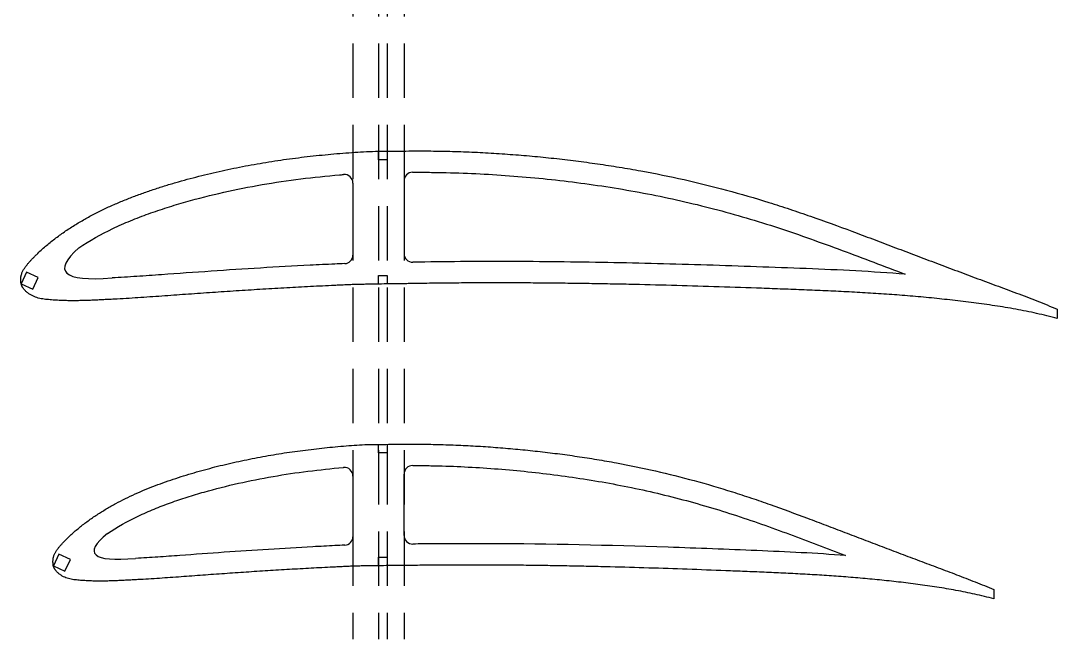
# Model space of a CAD drawing. Header units: millimetres. Extents: x -11497 to 404, y -3854 to 414.
# Drawn here: x -4165.7 to -3922.9, y 73.3 to 218.1 of the extents above; entities that cross this region are included whole.
import ezdxf

# ---------------------------------------------------------------- set-up
doc = ezdxf.new("R2010")
doc.units = ezdxf.units.MM
doc.linetypes.add('DASHED', pattern=[19.05, 12.7, -6.35])
doc.layers.add('111', color=140, linetype='DASHED')

msp = doc.modelspace()

# ---------------------------------------------------------------- linework, layer by layer
for p, q in [((-4081.8971, 185.5807), (-4081.8971, 187.5637)), ((-4079.8971, 187.5807), (-4079.8971, 185.5807)), ((-4079.8971, 185.5807), (-4081.8971, 185.5807)), ((-4087.8971, 180.1287), (-4087.8971, 163.2602)), ((-4075.8971, 180.6433), (-4075.8971, 163.5864)), ((-4081.8971, 156.462), (-4081.8971, 158.462)), ((-4081.8971, 158.462), (-4079.8971, 158.462)), ((-4079.8971, 158.462), (-4079.8971, 156.496)), ((-4081.8971, 116.9406), (-4081.8971, 118.9228)), ((-4079.8971, 116.9406), (-4081.8971, 116.9406)), ((-4079.8971, 118.9406), (-4079.8971, 116.9406)), ((-4075.8971, 97.5926), (-4075.8971, 111.9816)), ((-4087.8971, 111.5245), (-4087.8971, 97.3176)), ((-4081.8971, 90.5094), (-4081.8971, 92.5094)), ((-4081.8971, 92.5094), (-4079.8971, 92.5094)), ((-4079.8971, 92.5094), (-4079.8971, 90.5351))]:
    msp.add_line(p, q)
at = {"color": 7, "linetype": 'Continuous', "lineweight": 25}
for p, q in [((-4152.1063, 164.9443), (-4152.1061, 164.9441)), ((-4164.3393, 159.2523), (-4165.6071, 156.5334)), ((-4161.6203, 157.9845), (-4164.3393, 159.2523)), ((-4162.8882, 155.2655), (-4161.6203, 157.9845)), ((-4165.6071, 156.5334), (-4162.8882, 155.2655)), ((-3922.8892, 150.5799), (-3922.8863, 148.3845)), ((-4145.4116, 98.0658), (-4145.4113, 98.0655)), ((-4156.7936, 93.2109), (-4158.0614, 90.492)), ((-4154.0746, 91.9431), (-4156.7936, 93.2109)), ((-4158.0614, 90.492), (-4155.3425, 89.2242)), ((-4155.3425, 89.2242), (-4154.0746, 91.9431)), ((-4138.7957, 92.2338), (-4138.7973, 92.2337)), ((-3937.7841, 84.9469), (-3937.7805, 82.7415))]:
    msp.add_line(p, q, dxfattribs=at)
for centre, start, end in [((-4089.8971, 180.1287), 0, 94.673725), ((-4073.8971, 180.6433), 90.344131, 180), ((-4089.8971, 163.2602), 272.597915, 0), ((-4073.8971, 163.5864), 180, 270.977454), ((-4089.8971, 111.5245), 0, 94.840939), ((-4073.8971, 111.9816), 89.937576, 180), ((-4089.8971, 97.3176), 272.760018, 0), ((-4073.8971, 97.5926), 180, 270.782941)]:
    msp.add_arc(centre, 2, start, end)
for points, knots in [([(-3922.8863, 148.3845), (-3923.6848, 148.6163), (-3925.2955, 149.0311), (-3927.722, 149.6076), (-3930.1624, 150.1221), (-3932.6121, 150.5868), (-3935.0695, 151.0072), (-3937.5324, 151.3921), (-3939.9991, 151.7495), (-3942.4689, 152.0834), (-3944.9411, 152.3961), (-3948.2404, 152.7859), (-3952.3698, 153.2228), (-3957.3315, 153.6721), (-3962.2977, 154.0583), (-3967.2675, 154.3842), (-3972.2398, 154.6604), (-3977.2136, 154.8967), (-3982.1882, 155.1037), (-3987.1633, 155.2922), (-3993.7968, 155.532), (-4002.0887, 155.8198), (-4012.0403, 156.1269), (-4020.3351, 156.3374), (-4026.9723, 156.475), (-4031.9509, 156.5629), (-4036.9302, 156.6356), (-4041.9104, 156.6893), (-4046.8913, 156.728), (-4051.8731, 156.7476), (-4056.8558, 156.7487), (-4061.8393, 156.727), (-4065.993, 156.6924), (-4069.3165, 156.6541), (-4071.8092, 156.6191), (-4073.8868, 156.5851), (-4075.5488, 156.5545), (-4077.2111, 156.5316), (-4079.2889, 156.5052), (-4080.9516, 156.4811), (-4082.7128, 156.4454), (-4084.1078, 156.4241), (-4085.9677, 156.3896), (-4087.3626, 156.3552), (-4088.7573, 156.3049), (-4090.1513, 156.239), (-4091.5454, 156.1744), (-4093.4046, 156.0923), (-4095.7281, 155.978), (-4098.5165, 155.8366), (-4101.3048, 155.6898), (-4105.0224, 155.4834), (-4108.7399, 155.2654), (-4112.4569, 155.0334), (-4115.2447, 154.8545), (-4118.0322, 154.67), (-4120.8197, 154.4805), (-4123.607, 154.2863), (-4126.3943, 154.0881), (-4129.1815, 153.8876), (-4131.9689, 153.6868), (-4134.7567, 153.4891), (-4137.5452, 153.2995), (-4140.3346, 153.1226), (-4142.6602, 152.9902), (-4144.521, 152.8906), (-4145.9168, 152.8189), (-4147.3128, 152.7496), (-4148.709, 152.6851), (-4150.1057, 152.6295), (-4151.5028, 152.5858), (-4152.9004, 152.5653), (-4154.2983, 152.5653), (-4155.6958, 152.5975), (-4157.0926, 152.6543), (-4158.4871, 152.7529), (-4159.8793, 152.8797), (-4161.2642, 153.0786), (-4162.3847, 153.4156), (-4163.221, 153.8291), (-4163.7162, 154.1366), (-4164.0872, 154.4184), (-4164.446, 154.7154), (-4164.7751, 155.0462), (-4165.0307, 155.3635), (-4165.1665, 155.5522), (-4165.2615, 155.6985), (-4165.3481, 155.8498), (-4165.425, 156.0065), (-4165.4928, 156.1671), (-4165.5582, 156.3282), (-4165.6126, 156.4929), (-4165.6453, 156.6632), (-4165.6701, 156.8351), (-4165.6882, 157.0083), (-4165.7001, 157.1822), (-4165.7097, 157.4148), (-4165.7152, 157.7063), (-4165.685, 157.9965), (-4165.661, 158.2275), (-4165.6308, 158.3994), (-4165.5897, 158.569), (-4165.5269, 158.793), (-4165.4309, 159.0681), (-4165.287, 159.3864), (-4165.074, 159.801), (-4164.7635, 160.2942), (-4164.3502, 160.8582), (-4163.906, 161.398), (-4163.4405, 161.9195), (-4162.9584, 162.4256), (-4162.4688, 162.9245), (-4161.8079, 163.5816), (-4160.9632, 164.3839), (-4159.9208, 165.3156), (-4158.8458, 166.2094), (-4157.7457, 167.0721), (-4156.2478, 168.1815), (-4154.3235, 169.4958), (-4151.9512, 170.976), (-4149.5188, 172.3551), (-4147.0349, 173.6388), (-4144.5032, 174.8251), (-4141.9325, 175.9239), (-4139.333, 176.9519), (-4136.7073, 177.9109), (-4134.0615, 178.8118), (-4131.3967, 179.655), (-4128.7163, 180.446), (-4126.0226, 181.19), (-4123.3172, 181.8899), (-4120.6012, 182.5461), (-4117.8753, 183.159), (-4114.2287, 183.9194), (-4109.6504, 184.767), (-4105.0505, 185.4827), (-4101.3607, 185.982), (-4098.5888, 186.3188), (-4095.8133, 186.6219), (-4093.0348, 186.8931), (-4090.253, 187.1247), (-4087.4704, 187.3417), (-4084.6849, 187.5145), (-4082.8258, 187.5637), (-4081.8971, 187.5637)], [0, 0, 0, 0, 0.00737426, 0.01474851, 0.02212277, 0.02949703, 0.03687129, 0.04424554, 0.0516198, 0.05899406, 0.06636831, 0.07374257, 0.08849108, 0.1032396, 0.11798811, 0.13273663, 0.14748514, 0.16223365, 0.17698217, 0.19173068, 0.2064792, 0.23597622, 0.26547325, 0.29497028, 0.3097188, 0.32446731, 0.33921582, 0.35396434, 0.36871285, 0.38346137, 0.39820988, 0.41295839, 0.42770691, 0.43508116, 0.44245542, 0.44982968, 0.45351681, 0.45720394, 0.46457819, 0.47195245, 0.47195245, 0.48020319, 0.48432856, 0.48845394, 0.49257931, 0.49670468, 0.50083005, 0.50495542, 0.51320616, 0.52145691, 0.52970765, 0.53795839, 0.55445988, 0.56271062, 0.57096137, 0.57921211, 0.58746285, 0.59571359, 0.60396434, 0.61221508, 0.62046582, 0.62871657, 0.63696731, 0.64521805, 0.6534688, 0.65759417, 0.66171954, 0.66584491, 0.66997028, 0.67409565, 0.67822102, 0.6823464, 0.68647177, 0.69059714, 0.69472251, 0.69884788, 0.70297325, 0.70709862, 0.711224, 0.71328668, 0.71534937, 0.71638071, 0.71741205, 0.71947474, 0.72050608, 0.72102175, 0.72153742, 0.7220531, 0.72256877, 0.72308444, 0.72360011, 0.72411578, 0.72463145, 0.72514712, 0.7256628, 0.72617847, 0.72669414, 0.72772548, 0.72875682, 0.7292725, 0.72978817, 0.73030384, 0.73081951, 0.73185085, 0.7328822, 0.73391354, 0.73597622, 0.73803891, 0.7401016, 0.74216428, 0.74422697, 0.74628965, 0.74835234, 0.75247771, 0.75660308, 0.76072845, 0.76485383, 0.7689792, 0.77722994, 0.78548068, 0.79373143, 0.80198217, 0.81023291, 0.81848365, 0.8267344, 0.83498514, 0.84323588, 0.85148663, 0.85973737, 0.86798811, 0.87623886, 0.8844896, 0.89274034, 0.90099108, 0.91749257, 0.93399406, 0.9422448, 0.95049554, 0.95874629, 0.96699703, 0.97524777, 0.98349851, 0.99174926, 1, 1, 1, 1]), ([(-4081.8971, 187.5637), (-4081.0393, 187.5718), (-4079.3237, 187.5844), (-4076.7505, 187.6106), (-4074.1774, 187.6478), (-4071.604, 187.648), (-4069.0307, 187.6329), (-4065.6, 187.5729), (-4062.1704, 187.4714), (-4058.7425, 187.3211), (-4055.3159, 187.143), (-4051.0361, 186.8619), (-4045.9067, 186.4386), (-4040.7853, 185.9264), (-4035.6732, 185.3289), (-4030.5722, 184.6438), (-4025.4839, 183.8692), (-4018.7208, 182.705), (-4010.3128, 180.9972), (-4000.3185, 178.5244), (-3992.0793, 176.1321), (-3985.5487, 174.0234), (-3979.0554, 171.8027), (-3972.6096, 169.4477), (-3966.1852, 167.0358), (-3961.372, 165.2132), (-3956.559, 163.3904), (-3951.7452, 161.5694), (-3946.9289, 159.7552), (-3942.9116, 158.2531), (-3939.6953, 157.0583), (-3937.2814, 156.1667), (-3934.8673, 155.2755), (-3932.4553, 154.3785), (-3930.0496, 153.4651), (-3927.6508, 152.5332), (-3925.2629, 151.5739), (-3923.6773, 150.9187), (-3922.8892, 150.5799)], [0, 0, 0, 0, 0.015625, 0.03125, 0.046875, 0.0625, 0.078125, 0.09375, 0.125, 0.140625, 0.15625, 0.1875, 0.21875, 0.25, 0.28125, 0.3125, 0.34375, 0.375, 0.4375, 0.5, 0.5625, 0.59375, 0.625, 0.6875, 0.71875, 0.75, 0.78125, 0.8125, 0.84375, 0.875, 0.890625, 0.90625, 0.921875, 0.9375, 0.953125, 0.96875, 0.984375, 1, 1, 1, 1]), ([(-4152.1061, 164.9441), (-4149.5489, 166.6528), (-4146.8956, 168.1451), (-4142.7948, 170.1106), (-4141.4074, 170.7197), (-4138.6035, 171.8724), (-4137.1869, 172.4157), (-4134.3283, 173.445), (-4132.8872, 173.9329), (-4129.9826, 174.8585), (-4128.518, 175.297), (-4124.1065, 176.5477), (-4121.147, 177.296), (-4115.194, 178.6358), (-4112.2004, 179.2267), (-4106.1821, 180.2646), (-4103.1557, 180.7123), (-4097.0958, 181.4721), (-4094.0602, 181.7882), (-4090.6993, 182.0694), (-4090.3797, 182.0959), (-4090.06, 182.1221)], [0, 0, 0, 0, 0.125, 0.125, 0.1875, 0.1875, 0.25, 0.25, 0.3125, 0.3125, 0.375, 0.375, 0.5, 0.5, 0.625, 0.625, 0.75, 0.75, 0.875, 0.875, 0.888135899, 0.888135899, 0.888135899, 0.888135899]), ([(-4073.9091, 182.6433), (-4072.5976, 182.6512), (-4071.2871, 182.6473), (-4068.6568, 182.6264), (-4067.3375, 182.6041), (-4060.7442, 182.4506), (-4055.4816, 182.1816), (-4044.9792, 181.362), (-4039.7394, 180.8125), (-4029.2827, 179.4341), (-4024.0658, 178.6036), (-4016.2615, 177.0997), (-4013.6644, 176.5561), (-4008.5037, 175.386), (-4005.937, 174.7592), (-4000.8292, 173.4257), (-3998.2882, 172.7193), (-3993.2316, 171.2283), (-3990.7162, 170.4427), (-3983.205, 167.9785), (-3978.2436, 166.1932), (-3970.8263, 163.4393), (-3968.3577, 162.5092), (-3963.4226, 160.643), (-3960.9557, 159.7078), (-3958.4884, 158.7739)], [0.062744117, 0.062744117, 0.062744117, 0.062744117, 0.09375, 0.09375, 0.125, 0.125, 0.25, 0.25, 0.375, 0.375, 0.5, 0.5, 0.5625, 0.5625, 0.625, 0.625, 0.6875, 0.6875, 0.75, 0.75, 0.875, 0.875, 0.9375, 0.9375, 1, 1, 1, 1]), ([(-4089.8064, 161.2623), (-4090.5834, 161.227), (-4091.3603, 161.1895), (-4094.0722, 161.0678), (-4096.0066, 160.972), (-4101.8092, 160.6753), (-4105.6765, 160.4594), (-4113.4088, 159.9895), (-4117.274, 159.7368), (-4125.0027, 159.2049), (-4128.866, 158.9224), (-4134.6617, 158.5091), (-4136.5938, 158.3742), (-4140.4591, 158.1247), (-4142.3925, 158.0124), (-4144.3264, 157.9096)], [0.706200364, 0.706200364, 0.706200364, 0.706200364, 0.71875, 0.71875, 0.75, 0.75, 0.8125, 0.8125, 0.875, 0.875, 0.9375, 0.9375, 0.96875, 0.96875, 1, 1, 1, 1]), ([(-3958.4884, 158.7739), (-3966.2188, 159.3938), (-3973.96, 159.7766), (-3985.5769, 160.2409), (-3989.45, 160.3803), (-3997.1962, 160.6544), (-4001.0696, 160.7865), (-4012.691, 161.1532), (-4020.441, 161.3547), (-4035.9448, 161.6398), (-4043.6966, 161.7262), (-4058.9199, 161.7626), (-4066.3915, 161.7142), (-4073.863, 161.5867)], [0, 0, 0, 0, 0.125, 0.125, 0.1875, 0.1875, 0.25, 0.25, 0.375, 0.375, 0.5, 0.5, 0.620482448, 0.620482448, 0.620482448, 0.620482448]), ([(-3937.7805, 82.7415), (-3938.5076, 82.9478), (-3939.9708, 83.3269), (-3942.176, 83.8493), (-3944.392, 84.3199), (-3946.6161, 84.7467), (-3948.8464, 85.1351), (-3951.0811, 85.4921), (-3953.3189, 85.8244), (-3955.5592, 86.1349), (-3957.8015, 86.4258), (-3960.7936, 86.7884), (-3964.5376, 87.1952), (-3969.0353, 87.6143), (-3973.536, 87.9764), (-3978.039, 88.2843), (-3982.5434, 88.5476), (-3987.0484, 88.7755), (-3991.5536, 88.9771), (-3996.0587, 89.1617), (-4002.0651, 89.3983), (-4009.5724, 89.6821), (-4018.5825, 89.9882), (-4026.0936, 90.2022), (-4032.1048, 90.3459), (-4036.6146, 90.4399), (-4041.1259, 90.5203), (-4045.6389, 90.583), (-4050.1538, 90.6327), (-4054.6707, 90.6648), (-4059.1898, 90.6805), (-4063.7113, 90.6748), (-4067.4812, 90.6557), (-4070.4985, 90.6307), (-4072.7622, 90.607), (-4074.6491, 90.5802), (-4076.159, 90.5584), (-4077.6692, 90.5478), (-4079.5575, 90.5399), (-4081.0687, 90.5248), (-4082.6695, 90.495), (-4083.9376, 90.4839), (-4085.6286, 90.4631), (-4086.897, 90.4377), (-4088.1651, 90.3932), (-4089.4326, 90.3303), (-4090.7004, 90.2694), (-4092.3913, 90.1939), (-4094.5047, 90.0866), (-4097.0414, 89.9546), (-4099.5786, 89.8183), (-4102.9617, 89.6261), (-4106.3456, 89.4234), (-4109.7298, 89.2076), (-4112.2682, 89.0415), (-4114.8068, 88.8701), (-4117.3457, 88.6944), (-4119.8847, 88.5141), (-4122.4239, 88.3298), (-4124.9633, 88.1438), (-4127.5032, 87.9576), (-4130.0436, 87.7739), (-4132.585, 87.5976), (-4135.1274, 87.433), (-4137.2472, 87.3098), (-4138.9435, 87.2168), (-4140.2159, 87.1496), (-4141.4885, 87.0846), (-4142.7614, 87.0244), (-4144.0347, 86.9723), (-4145.3084, 86.9308), (-4146.5828, 86.912), (-4147.8574, 86.9109), (-4149.1316, 86.9406), (-4150.4053, 86.9914), (-4151.6767, 87.0825), (-4152.9464, 87.1971), (-4154.2084, 87.3855), (-4155.2269, 87.7055), (-4155.9832, 88.0954), (-4156.4313, 88.3816), (-4156.7649, 88.645), (-4157.088, 88.9209), (-4157.3821, 89.2288), (-4157.6085, 89.5237), (-4157.7271, 89.6997), (-4157.8096, 89.8359), (-4157.8844, 89.9764), (-4157.9506, 90.1213), (-4158.008, 90.2697), (-4158.0607, 90.4196), (-4158.1013, 90.5732), (-4158.1219, 90.7307), (-4158.1367, 90.8887), (-4158.147, 91.0475), (-4158.1528, 91.2065), (-4158.1573, 91.4188), (-4158.1634, 91.6845), (-4158.1376, 91.9493), (-4158.1234, 92.1609), (-4158.1003, 92.3185), (-4158.0663, 92.4742), (-4158.0141, 92.6799), (-4157.9323, 92.9328), (-4157.805, 93.225), (-4157.6166, 93.6061), (-4157.3378, 94.0588), (-4156.9651, 94.5762), (-4156.5632, 95.0711), (-4156.1409, 95.5487), (-4155.7024, 96.0112), (-4155.2574, 96.4676), (-4154.6559, 97.068), (-4153.8873, 97.8014), (-4152.9389, 98.6535), (-4151.9601, 99.4703), (-4150.9587, 100.2592), (-4149.5947, 101.2735), (-4147.8416, 102.4743), (-4145.6809, 103.8278), (-4143.4643, 105.0873), (-4141.2011, 106.2608), (-4138.8939, 107.3443), (-4136.5512, 108.3481), (-4134.1828, 109.2881), (-4131.7898, 110.1634), (-4129.3791, 110.9871), (-4126.951, 111.757), (-4124.509, 112.4799), (-4122.055, 113.1596), (-4119.5907, 113.7991), (-4117.1168, 114.3987), (-4114.6342, 114.9586), (-4111.3134, 115.6534), (-4107.1449, 116.4275), (-4102.9579, 117.0818), (-4099.6001, 117.5381), (-4097.0779, 117.8456), (-4094.553, 118.1232), (-4092.0256, 118.3706), (-4089.4959, 118.5841), (-4086.9658, 118.7834), (-4084.4324, 118.9269), (-4082.7414, 118.9434), (-4081.8971, 118.9228)], [0, 0, 0, 0, 0.00737426, 0.01474851, 0.02212277, 0.02949703, 0.03687129, 0.04424554, 0.0516198, 0.05899406, 0.06636831, 0.07374257, 0.08849108, 0.1032396, 0.11798811, 0.13273663, 0.14748514, 0.16223365, 0.17698217, 0.19173068, 0.2064792, 0.23597622, 0.26547325, 0.29497028, 0.3097188, 0.32446731, 0.33921582, 0.35396434, 0.36871285, 0.38346137, 0.39820988, 0.41295839, 0.42770691, 0.43508116, 0.44245542, 0.44982968, 0.45351681, 0.45720394, 0.46457819, 0.47195245, 0.47195245, 0.48020319, 0.48432856, 0.48845394, 0.49257931, 0.49670468, 0.50083005, 0.50495542, 0.51320616, 0.52145691, 0.52970765, 0.53795839, 0.55445988, 0.56271062, 0.57096137, 0.57921211, 0.58746285, 0.59571359, 0.60396434, 0.61221508, 0.62046582, 0.62871657, 0.63696731, 0.64521805, 0.6534688, 0.65759417, 0.66171954, 0.66584491, 0.66997028, 0.67409565, 0.67822102, 0.6823464, 0.68647177, 0.69059714, 0.69472251, 0.69884788, 0.70297325, 0.70709862, 0.711224, 0.71328668, 0.71534937, 0.71638071, 0.71741205, 0.71947474, 0.72050608, 0.72102175, 0.72153742, 0.7220531, 0.72256877, 0.72308444, 0.72360011, 0.72411578, 0.72463145, 0.72514712, 0.7256628, 0.72617847, 0.72669414, 0.72772548, 0.72875682, 0.7292725, 0.72978817, 0.73030384, 0.73081951, 0.73185085, 0.7328822, 0.73391354, 0.73597622, 0.73803891, 0.7401016, 0.74216428, 0.74422697, 0.74628965, 0.74835234, 0.75247771, 0.75660308, 0.76072845, 0.76485383, 0.7689792, 0.77722994, 0.78548068, 0.79373143, 0.80198217, 0.81023291, 0.81848365, 0.8267344, 0.83498514, 0.84323588, 0.85148663, 0.85973737, 0.86798811, 0.87623886, 0.8844896, 0.89274034, 0.90099108, 0.91749257, 0.93399406, 0.9422448, 0.95049554, 0.95874629, 0.96699703, 0.97524777, 0.98349851, 0.99174926, 1, 1, 1, 1]), ([(-4081.8971, 118.9228), (-4081.1191, 118.9328), (-4079.5632, 118.9427), (-4077.2293, 118.9579), (-4074.8955, 118.9862), (-4072.5615, 118.9777), (-4070.2277, 118.9574), (-4067.1164, 118.8919), (-4064.0061, 118.7907), (-4060.8976, 118.6437), (-4057.7904, 118.4724), (-4053.9095, 118.205), (-4049.2586, 117.8064), (-4044.6152, 117.3274), (-4039.9805, 116.7706), (-4035.3559, 116.135), (-4030.7432, 115.4185), (-4024.6127, 114.3431), (-4016.9917, 112.771), (-4007.9341, 110.5008), (-4000.468, 108.3084), (-3994.5508, 106.3783), (-3988.6678, 104.346), (-3982.8284, 102.192), (-3977.0083, 99.9869), (-3972.648, 98.3205), (-3968.2878, 96.6539), (-3963.9269, 94.9893), (-3959.5639, 93.3299), (-3955.9248, 91.9558), (-3953.0115, 90.8621), (-3950.8253, 90.045), (-3948.6384, 89.2296), (-3946.4535, 88.4089), (-3944.2739, 87.5745), (-3942.1005, 86.7236), (-3939.9358, 85.851), (-3938.4992, 85.2532), (-3937.7841, 84.9469)], [0, 0, 0, 0, 0.015625, 0.03125, 0.046875, 0.0625, 0.078125, 0.09375, 0.125, 0.140625, 0.15625, 0.1875, 0.21875, 0.25, 0.28125, 0.3125, 0.34375, 0.375, 0.4375, 0.5, 0.5625, 0.59375, 0.625, 0.6875, 0.71875, 0.75, 0.78125, 0.8125, 0.84375, 0.875, 0.890625, 0.90625, 0.921875, 0.9375, 0.953125, 0.96875, 0.984375, 1, 1, 1, 1]), ([(-4145.4113, 98.0655), (-4143.0987, 99.6041), (-4140.6993, 100.9484), (-4136.9899, 102.7178), (-4135.735, 103.2662), (-4133.1997, 104.3062), (-4131.9186, 104.7961), (-4129.3336, 105.7246), (-4128.0306, 106.1655), (-4125.4041, 107.0012), (-4124.0797, 107.3974), (-4120.0934, 108.5273), (-4117.419, 109.2039), (-4112.0394, 110.4158), (-4109.334, 110.9506), (-4103.8948, 111.8908), (-4101.16, 112.2972), (-4095.6844, 112.9865), (-4092.9415, 113.2733), (-4090.1512, 113.5101), (-4090.1085, 113.5137), (-4090.0658, 113.5173)], [0, 0, 0, 0, 0.125, 0.125, 0.1875, 0.1875, 0.25, 0.25, 0.3125, 0.3125, 0.375, 0.375, 0.5, 0.5, 0.625, 0.625, 0.75, 0.75, 0.875, 0.875, 0.876941463, 0.876941463, 0.876941463, 0.876941463]), ([(-4073.8949, 113.9816), (-4073.0547, 113.9807), (-4072.215, 113.9745), (-4070.2045, 113.9547), (-4069.0345, 113.9327), (-4065.5266, 113.8436), (-4063.1905, 113.7537), (-4058.5237, 113.51), (-4056.193, 113.3569), (-4049.2085, 112.806), (-4044.5624, 112.3173), (-4035.2907, 111.0987), (-4030.665, 110.3689), (-4023.7452, 109.052), (-4021.4398, 108.5763), (-4016.8574, 107.5532), (-4014.5781, 107.0051), (-4007.7748, 105.2558), (-4003.2848, 103.9503), (-3994.3916, 101.0742), (-3989.9882, 99.5041), (-3981.2187, 96.2504), (-3976.8505, 94.5727), (-3972.4799, 92.9024)], [0.071342216, 0.071342216, 0.071342216, 0.071342216, 0.09375, 0.09375, 0.125, 0.125, 0.1875, 0.1875, 0.25, 0.25, 0.375, 0.375, 0.5, 0.5, 0.5625, 0.5625, 0.625, 0.625, 0.75, 0.75, 0.875, 0.875, 1, 1, 1, 1]), ([(-4089.8008, 95.32), (-4090.5686, 95.283), (-4091.3366, 95.2479), (-4093.8356, 95.1319), (-4095.566, 95.0401), (-4104.2182, 94.5828), (-4111.1355, 94.1442), (-4121.5073, 93.4144), (-4124.9637, 93.1565), (-4130.1489, 92.7803), (-4131.8775, 92.6575), (-4135.3357, 92.4303), (-4137.0655, 92.328), (-4138.7957, 92.2338)], [0.704887351, 0.704887351, 0.704887351, 0.704887351, 0.71875, 0.71875, 0.75, 0.75, 0.875, 0.875, 0.9375, 0.9375, 0.96875, 0.96875, 1, 1, 1, 1]), ([(-3972.4799, 92.9024), (-3979.4, 93.4301), (-3986.3297, 93.7639), (-3996.7276, 94.1952), (-4000.194, 94.3303), (-4007.1271, 94.5936), (-4010.594, 94.7198), (-4027.9305, 95.3039), (-4041.8094, 95.6065), (-4059.1558, 95.6836), (-4062.6251, 95.6813), (-4067.8291, 95.6542), (-4069.5638, 95.6412), (-4072.1556, 95.6148), (-4073.0127, 95.6045), (-4073.8697, 95.5928)], [0, 0, 0, 0, 0.125, 0.125, 0.1875, 0.1875, 0.25, 0.25, 0.5, 0.5, 0.5625, 0.5625, 0.59375, 0.59375, 0.609189392, 0.609189392, 0.609189392, 0.609189392])]:
    msp.add_open_spline(points, degree=3, knots=knots, dxfattribs=at)
for points in [[(-4152.1063, 164.9443), (-4158.3914, 159.372), (-4155.7992, 157.027), (-4144.3296, 157.9094)], [(-4144.3264, 157.9096), (-4144.3275, 157.9095), (-4144.3286, 157.9095), (-4144.3296, 157.9094)], [(-4145.4116, 98.0658), (-4151.172, 93.3102), (-4148.9672, 91.3662), (-4138.7973, 92.2337)]]:
    msp.add_open_spline(points, degree=3, dxfattribs=at)
at = {"layer": '111'}
for p, q in [((-4087.8971, 403.2955), (-4087.8971, 73.2955)), ((-4081.8971, 403.2955), (-4081.8971, 73.2955)), ((-4079.8971, 403.2955), (-4079.8971, 73.2955)), ((-4075.8971, 403.2955), (-4075.8971, 73.2955))]:
    msp.add_line(p, q, dxfattribs=at)

doc.saveas('drawing.dxf')
